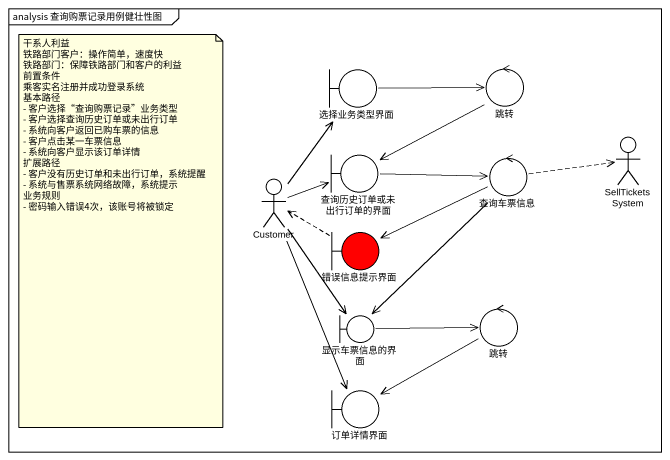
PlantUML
@startuml
mainframe analysis 查询购票记录用例健壮性图
boundary 选择业务类型界面
control 跳转
boundary 查询历史订单或未出行订单的界面
control 查询车票信息
actor SellTicketsSystem
actor Customer
boundary 错误信息提示界面 #FF0000
boundary 显示车票信息的界面
control "跳转" as 跳转_2
boundary 订单详情界面
选择业务类型界面 -right-> 跳转
跳转 --> 查询历史订单或未出行订单的界面
查询历史订单或未出行订单的界面 -right-> 查询车票信息
查询车票信息 .right.> SellTicketsSystem
查询车票信息 -left-> 错误信息提示界面
查询车票信息 --> 显示车票信息的界面
Customer -up-> 选择业务类型界面
Customer -right-> 查询历史订单或未出行订单的界面
Customer --> 显示车票信息的界面
Customer --> 订单详情界面
错误信息提示界面 .left.> Customer
显示车票信息的界面 -right-> 跳转_2
跳转_2 -left-> 订单详情界面
note as N1
  干系人利益
  铁路部门客户：操作简单，速度快
  铁路部门：保障铁路部门和客户的利益
  前置条件
  乘客实名注册并成功登录系统
  基本路径
  - 客户选择“查询购票记录”业务类型
  - 客户选择查询历史订单或未出行订单
  - 系统向客户返回已购车票的信息
  - 客户点击某一车票信息
  - 系统向客户显示该订单详情
  扩展路径
  - 客户没有历史订单和未出行订单，系统提醒
  - 系统与售票系统网络故障，系统提示
  业务规则
  - 密码输入错误4次，该账号将被锁定
end note
@enduml
